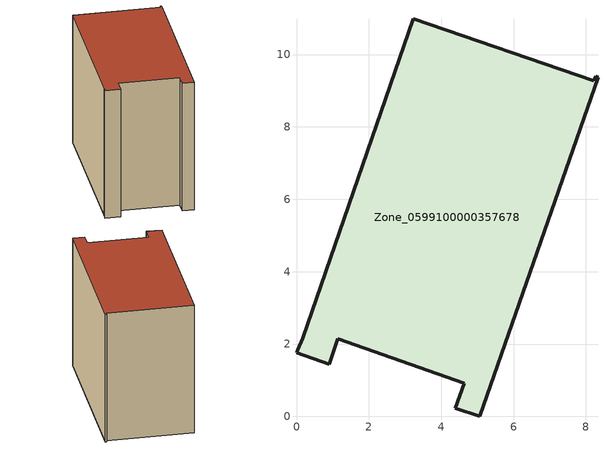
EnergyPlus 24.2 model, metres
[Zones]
Zone_0599100000357678
 floor ground (C_G): 0.03,1.84 0.17,2.16 3.23,10.99 8.22,9.28 8.27,9.4 8.33,9.37 5.06,0 4.39,0.23 4.63,0.92 1.14,2.14 0.91,1.45 0,1.76 z0
 wall outside (C_F): 8.22,9.28 3.23,10.99 0.17,2.16 0.03,1.84 0,1.76 0.91,1.45 1.14,2.14 4.63,0.92 4.39,0.23 5.06,0 8.33,9.37 8.27,9.4 8.22,9.28 z0:8.45
 roof outside (C_R): 0.17,2.16 0.03,1.84 0,1.76 0.91,1.45 1.14,2.14 4.63,0.92 4.39,0.23 5.06,0 8.33,9.37 8.27,9.4 8.22,9.28 3.23,10.99 z8.45
[BUILDING]
Pand.0599100000357678: North Axis=0; Terrain=City; Loads Convergence Tolerance Value=0.04; Temperature Convergence Tolerance Value=0.4; Solar Distribution=FullExterior; Maximum Number of Warmup Days=25; Minimum Number of Warmup Days=1
[Site:Location]
Rotterdam.The.Hague.AP_ZH_NLD Design_Conditions: Latitude=51.96; Longitude=4.45; Time Zone=1; Elevation=-4.5
[SITE:GROUNDTEMPERATURE:BUILDINGSURFACE]
18, 18, 18, 18, 18, 18, 18, 18, 18, 18, 18, 18
[MATERIAL] Thermal Absorptance=0.9; Solar Absorptance=0.7; Visible Absorptance=0.7
Name | Roughness | Thickness | Conductivity | Density | Specific Heat
G.TI.1992-2005 | MediumSmooth | 0.15 | 0.06 | 540 | 1210
F.TI.1992-2005 | Rough | 0.3 | 0.12 | 1920 | 840
R.TI.1992-2005 | MediumRough | 0.2 | 0.08 | 1500 | 1000
[CONSTRUCTION]
C_G: G.TI.1992-2005
C_F: F.TI.1992-2005
C_R: R.TI.1992-2005
[ZONE]
Zone_0599100000357678: Type=1; Multiplier=1; Ceiling Height=Autocalculate; Volume=Autocalculate; Floor Area=autocalculate; Part of Total Floor Area=Yes
[ZONEINFILTRATION:DESIGNFLOWRATE]
Infil_Zone_0599100000357678: Zone or ZoneList or Space or SpaceList=Zone_0599100000357678; Schedule=AlwaysOn; Design Flow Rate Calculation Method=Flow/Area; Flow Rate per Floor Area=0.0015; Constant Term Coefficient=1; Temperature Term Coefficient=0; Velocity Term Coefficient=0; Velocity Squared Term Coefficient=0
[HVACTEMPLATE:ZONE:IDEALLOADSAIRSYSTEM]
Zone_0599100000357678: Maximum Heating Supply Air Temperature=50; Minimum Cooling Supply Air Temperature=13; Maximum Heating Supply Air Humidity Ratio=0.0156; Minimum Cooling Supply Air Humidity Ratio=0.0077; Heating Limit=NoLimit; Cooling Limit=NoLimit; Dehumidification Control Type=ConstantSensibleHeatRatio; Cooling Sensible Heat Ratio=0.7; Dehumidification Setpoint=60; Humidification Control Type=None; Humidification Setpoint=30; Outdoor Air Method=None; Outdoor Air Flow Rate per Person=0.00944; Outdoor Air Flow Rate per Zone Floor Area=0; Outdoor Air Flow Rate per Zone=0; Demand Controlled Ventilation Type=None; Outdoor Air Economizer Type=NoEconomizer; Heat Recovery Type=None; Sensible Heat Recovery Effectiveness=0.7; Latent Heat Recovery Effectiveness=0.65
[ZONECONTROL:THERMOSTAT]
ThermostatControl_Zone_0599100000357678: Zone or ZoneList=Zone_0599100000357678; Control Type Schedule=DualSetpointControlType; Control 1=Thermostat_Zone_0599100000357678; Temperature Difference Between Cutout And Setpoint=0
[THERMOSTATSETPOINT:DUALSETPOINT]
Thermostat_Zone_0599100000357678: Heating Setpoint Temperature Schedule=HeatingSetpoint_Zone_0599100000357678; Cooling Setpoint Temperature Schedule=CoolingSetpoint_Zone_0599100000357678
[SCHEDULE:COMPACT]
HeatingSetpoint_Zone_0599100000357678: Through: 12/31, For: AllDays, Until: 24:00, 21
CoolingSetpoint_Zone_0599100000357678: Through: 12/31, For: AllDays, Until: 24:00, 24
DualSetpointControlType: Through: 12/31, For: AllDays, Until: 24:00, 4
AlwaysOn: Through: 12/31, For: AllDays, Until: 24:00, 1
